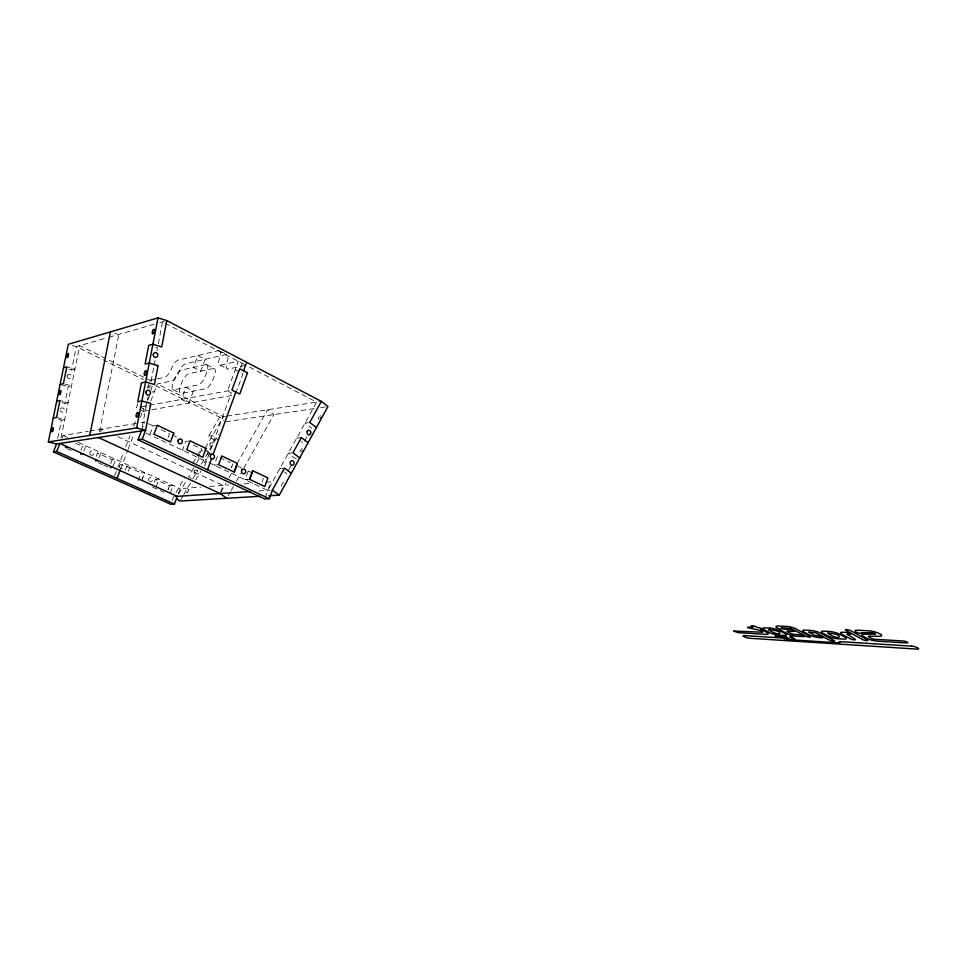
<?xml version="1.0" encoding="UTF-8"?>
<svg xmlns="http://www.w3.org/2000/svg" width="967" height="967" viewBox="0 0 967 967"><rect width="100%" height="100%" fill="white"/><g stroke="black" fill="none" stroke-linecap="round" stroke-linejoin="round"><path stroke-width="0.73" stroke-dasharray="4.83 3.63" d="M142.27 426.689L146.343 405.596M147.455 399.855L148.024 396.953M149.704 388.275L150.26 385.374M151.094 381.058L153.886 366.65L158.092 365.659M154.164 365.212L155.276 359.47M156.944 350.864L157.5 347.999L154.986 347.25M158.346 343.636L162.565 321.806M99.553 431.633L118.844 334.389L114.638 333.144M57.718 438.353L61.417 420.162L64.729 419.533L56.509 417.43M62.106 402.659L64.825 403.372L68.222 386.655L71.546 385.881L63.387 383.669M68.899 369.261L71.594 370.01L76.357 346.621L107.518 337.652M61.018 437.821L79.705 345.654L153.729 382.207M265.2 497.739L270.784 481.856L264.813 482.303M262.009 481.977L263.278 478.29M249.655 479.366L245.122 479.729L248.168 471.11L250.453 470.917M220.621 492.179L223.051 485.434L116.669 436.069M235.779 393.436L242.971 373.709L235.247 369.72M217.345 456.46L214.203 465.163L218.627 464.716M204.678 465.985L231.379 392.88L227.487 390.91L238.329 361.295L220.839 365.091A9.15 3.542 -62.5 0 1 219.606 357.826A9.054 3.469 -62.6 0 0 220.5 352.339M240.65 367.508L242.185 363.302L244.433 362.818M198.416 457.729L199.794 453.982M200.254 452.737L201.632 448.99L192.336 444.566M170.277 493.182L173.129 485.47L169.467 485.76L155.397 479.39L152.991 485.809M172.211 500.423L173.625 496.591M178.242 493.774L180.14 488.649L200.858 487.102M156.134 486.8L159.023 479.064M168.113 437.507L169.527 433.724L159.446 428.925M138.245 480.672L141.158 472.936L144.76 472.585L142.318 479.064M141.811 480.357L144.736 472.573M157.355 425.275L153.137 425.939L149.776 434.812L153.983 434.195M120.524 469.237L127.584 450.707M128.115 449.317L133.978 433.965M140.36 417.236L143.551 408.86M152.278 386.002L150.828 389.798L154.43 391.562L152.024 392.046M139.985 409.512L143.6 411.241L147.214 401.764M147.733 400.411L150.308 393.642M150.804 401.075L157.319 383.984L172.078 380.877A8.522 3.119 -63 0 0 178.774 372.355A8.594 3.179 -63 0 1 185.507 363.773L225.903 354.563A9.029 3.493 -62.6 0 1 227.16 361.743A9.114 3.566 -62.5 0 0 228.442 369.007L246.029 365.308M125.287 470.3L126.762 466.396L130.303 466.021L127.318 473.83M141.472 430.907L144.857 421.999L140.396 422.736M113.163 465.913L115.677 459.373L112.196 459.796L97.437 453.1L95.914 457.028M137.93 403.698L136.371 407.772L147.975 405.62M147.226 388.033L148.676 384.237M114.577 475.957L117.225 469.031M117.756 467.653L123.583 452.423M125.698 446.887L129.929 435.815M133.639 426.121L136.287 419.195M148.205 388.009L149.172 385.495M110.685 463.701L112.196 459.796M98.839 457.911L100.87 452.653L97.437 453.1M100.58 431.923L101.668 429.106L105.766 431.016M80.95 450.284L82.497 446.331L85.882 445.847L83.307 452.447M61.997 438.136L63.048 435.476L88.299 431.318M290.862 465.985L286.655 473.625L284.395 471.944M306.841 436.963L303.396 443.212L301.172 441.508M228.26 495.648L230.472 491.732M231.21 490.426L233.422 486.498M236.371 481.276L240.795 473.431M243.744 468.197L273.963 414.601L267.605 409.742L237.942 462.105M220.875 492.215L226.073 483.053M229.034 477.819L232.007 472.585M195.757 479.946L200.81 471.171M207.071 454.176L210.854 453.753L212.982 450.054M178.726 493.883L185.833 481.59M193.763 467.895L188.686 476.671L191.865 478.943M196.664 462.879L199.54 457.899M205.294 447.963L223.425 416.632L157.754 384.201M180.781 499.758L183.041 495.841M183.79 494.536L190.559 482.811M192.747 479.016L197.788 470.288M201.366 464.075L218.494 434.388M175.897 492.674L184.963 477.009M192.929 463.266L200.822 449.643L202.913 451.154M214.867 440.674L208.667 436.129L219.618 417.224L225.432 416.318M108.933 337.241L154.104 324.247M159.736 322.627L166.795 320.597M71.594 370.01L74.942 369.152L66.808 366.892M150.139 380.43L156.001 379.161M157.476 378.846L164.813 377.251A8.546 3.082 -63 0 0 171.497 368.693A8.63 3.143 -63 0 1 178.23 360.075L218.397 350.646A9.054 3.469 -62.6 0 1 220.101 351.251M64.825 403.372L68.137 402.671L59.954 400.519M149.426 405.354L230.823 390.281M143.6 411.241L233.929 395.08M89.786 431.064L138.91 422.978M226.894 416.088L321.37 401.365M225.758 421.793L314.819 408.497M320.657 407.627L326.483 406.756M208.667 436.129L212.438 435.609L218.663 440.19M308.546 422.615L305.028 423.099L311.664 428.212M188.577 441.025L185.688 441.411L182.425 450.199L186.752 449.667M301.39 437.555L296.712 438.124L300.06 440.662M291.816 452.919L288.323 453.281L295.068 458.346L297.401 458.116M155.397 479.39L159.035 479.076M284.491 468.161L279.862 468.572L283.258 471.098M245.11 479.717L247.371 479.535M209.73 486.437L229.022 484.987M243.938 483.875L252.883 483.198M258.842 490.982L270.083 490.245M58.685 419.46L61.417 420.162M61.441 384.83L68.222 386.655M72.32 345.461L76.357 346.621L143.43 379.668M66.771 448.543L73.093 451.384M98.429 462.77L102.466 464.583M103.807 465.187L107.845 467.013M152.508 487.09L164.076 492.288M63.048 435.476L69.431 438.365M78.291 442.39L180.14 488.649M75.619 443.212L82.497 446.331M126.762 466.396L141.182 472.936M146.222 433.143L206.334 461.452M208.957 462.697L267.786 490.402L316.644 402.103L247.504 366.07M148.41 423.679L153.137 425.939M172.223 435.005L177.602 437.567M206.89 451.492L209.525 452.737M219.932 457.681L230.279 462.601M237.979 466.263L241.81 468.088M248.168 471.11L250.695 472.307M139.925 407.119L147.177 410.6M155.482 385.615L219.618 417.224L223.715 420.27M173.02 389.689L180.418 393.339M206.696 364.692L214.19 368.536M219.835 365.055L227.426 368.959M165.224 323.196L246.174 365.381M220.633 351.323L226.894 354.587M204.581 449.196L210.854 453.753M319.122 419.122A2.26 0.894 -52 0 1 318.252 418.626A2.26 0.894 -52 0 1 319.303 416.584M320.101 415.834A2.26 0.894 -52 0 1 320.488 415.617M300.012 451.94A2.285 0.919 -52.6 0 1 302.284 448.712M281.663 486.208A2.321 0.931 -53.2 0 1 281.977 484.153A2.321 0.931 -53.2 0 1 284.056 482.388M60.474 408.968A2.2 2.079 66.8 0 1 63.737 408.473A2.2 2.079 66.8 0 1 63.484 411.906A2.2 2.079 66.8 0 1 60.353 410.624M90.173 454.454A2.164 2.043 77.4 0 1 91.321 451.057A2.164 2.043 77.4 0 1 93.787 453.668A2.164 2.043 77.4 0 1 90.547 454.865M148.991 481.01A2.103 1.946 84.3 0 1 149.921 477.734A2.103 1.946 84.3 0 1 152.472 479.837A2.103 1.946 84.3 0 1 149.8 481.675M232.866 463.834L231.524 467.545L232.878 463.846M169.467 485.76L168.04 489.604L169.479 485.772M193.34 391.103L188.855 403.142L181.349 399.444L185.869 387.38L193.34 391.103M205.222 359.277L200.785 371.171L193.364 367.4L197.824 355.481L205.222 359.277M205.729 364.656L181.349 370.059A8.727 3.215 -63.1 0 0 175.426 376.683A25.638 9.549 -63 0 0 172.416 384.661A8.739 3.227 -63.1 0 0 173.927 389.761L198.175 384.926A8.993 3.421 -62.9 0 0 204.412 378.085A25.928 9.767 -63 0 0 207.494 369.793A8.993 3.421 -62.9 0 0 205.729 364.656M213.224 368.5L188.698 373.77A8.703 3.252 -63.1 0 0 182.775 380.357A25.565 9.634 -63.1 0 0 179.777 388.323A8.703 3.252 -63.1 0 0 181.325 393.424L205.717 388.722A8.969 3.457 -62.9 0 0 211.966 381.905A25.843 9.851 -63 0 0 215.025 373.637A8.957 3.445 -62.9 0 0 213.224 368.5M204.653 462.19A2.055 0.737 -53.4 0 0 206.358 459.24A2.055 0.737 -53.4 0 0 204.097 460.872A2.055 0.737 -53.4 0 0 204.653 462.19M187.139 492.59A2.079 0.737 -53.9 0 0 188.867 489.58A2.079 0.737 -53.9 0 0 186.607 491.188A2.079 0.737 -53.9 0 0 187.139 492.59M119.654 465.78A2.127 1.994 81.4 0 0 121.794 468.729A2.127 1.994 81.4 0 0 123.075 465.345A2.127 1.994 81.4 0 0 119.654 465.78M67.146 375.837A2.2 2.055 63.5 0 0 69.829 378.484A2.2 2.055 63.5 0 0 70.567 374.858A2.2 2.055 63.5 0 0 67.146 375.837M194.27 470.905A2.067 1.874 84.1 0 0 195.781 474.096A2.067 1.874 84.1 0 0 197.498 471.11A2.067 1.874 84.1 0 0 194.27 470.905M210.081 443.539A2.055 1.837 81.4 0 0 211.58 446.718A2.055 1.837 81.4 0 0 213.272 443.78A2.055 1.837 81.4 0 0 210.081 443.539"/><path stroke-width="1.45" d="M48.35 441.943L136.661 427.922L145.618 430.255L56.569 443.962L48.35 441.943L68.294 344.3L158.032 317.877L166.795 320.597L161.707 346.911L152.907 344.288L148.713 345.388L145.074 364.1L149.244 363.108L158.092 365.659L154.454 384.491L145.582 382.001L141.412 382.908L137.737 401.788L141.895 400.979L150.804 403.408L145.618 430.255L142.209 439.248L138.051 439.84L141.448 430.895M136.661 427.922L158.032 317.877M89.798 435.368L110.443 331.886M138.051 439.84L264.777 498.972L269.358 498.706L272.38 490.1L284.491 468.161L291.309 473.238M249.631 479.354L252.713 470.711L267.883 477.94L264.849 486.546L249.631 479.354L252.725 470.711M234.219 472.089L237.35 463.386L221.781 455.965L218.627 464.716L234.244 472.089L237.362 463.398M207.518 469.781L211.531 458.793M213.127 454.417L235.851 392.058M243.599 370.796L246.682 362.347M53.415 451.927L170.784 504.254L174.459 504.049L177.299 496.349L59.894 443.454L56.702 451.456L53.415 451.927L56.569 443.962M117.019 478.399L120.222 469.974M268.778 495.769L279.282 495.14L327.946 406.539L321.37 401.365L166.795 320.585M321.37 401.365L309.718 422.458L316.378 427.595M63.496 367.762L66.808 366.892L63.387 383.669L60.087 384.467M56.666 401.232L59.954 400.519L56.509 417.43L53.221 418.07M65.357 447.238L67.569 446.911M80.539 454.067L82.787 453.765M95.54 460.824L97.824 460.534M110.347 467.484L112.668 467.23M175.124 496.482L249.994 491.562M259.785 496.301L180.031 501.051L176.828 498.815M56.702 451.456L174.459 504.049M98.392 437.531L220.138 493.533L226.786 498.271M142.209 439.248L269.358 498.706M272.38 490.1L279.282 495.14M299.746 457.887L292.977 452.786L301.39 437.555L308.098 442.681M320.996 417.2A2.26 0.894 -52 0 1 320.693 417.684M302.441 450.888A2.285 0.919 -52.6 0 1 302.079 451.359M247.467 372.803L239.743 394.04L231.947 390.076L239.719 368.79L247.467 372.803M206.019 448.458L202.792 457.246L186.752 449.667L190.015 440.831L206.019 448.458M790.317 636.383L790.015 637.217L793.025 637.265L790.317 636.383M173.794 433.107L170.47 441.992L153.983 434.195L157.355 425.275L173.794 433.107M762.419 632.2L733.627 631.04L737.954 632.636L765.961 634.352A6.793 1.45 14.7 0 0 766.831 632.454L760.666 629.239A2.841 0.616 14.7 0 0 761.041 628.441A2.841 0.616 14.7 0 0 757.161 627.402L755.952 626.761A2.804 0.604 14.7 0 0 752.121 625.734A2.804 0.604 14.7 0 0 751.794 626.531L753.003 627.16C735.597 626.785 764.933 629.747 762.419 632.2M768.862 629.795C781.674 638.595 785.349 630.339 768.862 629.795M809.004 632.104L814.311 635.295L818.408 635.899A2.925 0.641 14.1 0 1 822.397 636.975A2.925 0.641 14.1 0 1 821.877 637.773L819.254 637.604A7.12 1.547 14.2 0 1 809.584 635.017L804.133 632.092A7.132 1.559 14.2 0 1 805.281 630.109L810.539 630.411A7.168 1.571 14.1 0 1 820.342 633.034L833.929 640.372A2.937 0.641 14 0 1 833.385 641.157A2.937 0.641 14 0 1 829.396 640.081L815.544 632.756L809.004 632.104M827.837 633.192C840.71 642.426 845.472 633.675 827.837 633.192M847.165 634.304L854.901 639.042A3.01 0.665 13.8 0 1 854.296 639.852A3.01 0.665 13.8 0 1 850.211 638.764L842.003 634.292A7.373 1.632 13.8 0 1 843.393 632.261L846.161 632.418A3.046 0.677 13.8 0 1 850.295 633.518A3.046 0.677 13.8 0 1 849.703 634.352L847.165 634.304M875.268 634.11L864.401 634.195A7.494 1.668 13.6 0 0 863.18 636.25L867.181 638.45A7.482 1.656 13.6 0 0 877.323 641.157L906.695 642.946A3.143 0.701 13.3 0 0 907.251 642.076A3.143 0.701 13.3 0 0 903.045 640.976L875.135 639.308A3.094 0.689 13.6 0 1 871.194 638.268L868.801 636.927A3.119 0.701 13.6 0 1 869.393 636.129L878.894 636.334A8.365 1.886 13.5 0 0 880.26 634.062L879.619 633.699A8.22 1.849 13.5 0 0 868.366 630.786L858.128 630.242A7.095 1.596 13.6 0 0 855.94 631.959L857.125 632.551A2.986 0.665 13.7 0 0 860.63 633.337A2.986 0.665 13.7 0 0 861.488 632.72L871.013 632.684A2.768 0.616 13.5 0 1 874.797 633.603L875.268 634.11M792.722 638.184L791.296 638.691L795.019 639.139L792.722 638.184M781.977 627.885L781.312 628.042L783.899 629.142L789.918 629.541A2.889 0.629 14.4 0 1 793.859 630.593A2.889 0.629 14.4 0 1 793.423 631.403L788.057 631.088A2.816 0.616 14.4 0 0 787.452 631.826L792.928 634.279L799.975 634.799A2.877 0.616 14.3 0 1 803.903 635.851A2.877 0.616 14.3 0 1 803.444 636.637L796.772 636.238A6.974 1.511 14.4 0 1 787.283 633.687L782.448 631.125A6.987 1.523 14.4 0 1 781.179 629.517L777.057 627.873A7.555 1.644 14.4 0 1 778.628 626.012L787.464 626.507A5.947 1.305 14.3 0 1 795.587 628.683L809.875 636.322A2.889 0.629 14.2 0 1 809.403 637.108A2.889 0.629 14.2 0 1 805.463 636.056L791.018 628.538L781.977 627.885M781.118 635.706L780.478 635.815L782.061 636.649L786.63 636.927L781.118 635.706M788.842 638.703L784.092 637.301L786.86 637.471L788.842 638.703M776.283 636.032L775.051 636.177L780.442 637.168L776.283 636.032M770.131 628.127L765.163 627.849A6.89 1.487 14.6 0 0 764.293 629.783L769.708 632.636A6.878 1.475 14.5 0 0 779.064 635.15L784.032 635.452A6.902 1.487 14.5 0 0 785.035 633.542L779.595 630.677A6.914 1.499 14.5 0 0 770.131 628.127M829.505 631.475L824.102 631.173A7.252 1.596 14 0 0 822.82 633.18L828.284 636.129A7.228 1.583 14 0 0 838.099 638.764L843.514 639.09A7.265 1.596 13.9 0 0 844.928 637.12L839.453 634.134A7.277 1.608 13.9 0 0 829.505 631.475M911.639 646.137L839.271 641.58A5.186 1.124 14 0 1 838.014 642.789L788.395 639.61A4.69 1.003 14.5 0 1 782.496 637.99L744.566 635.621A4.122 0.858 14.9 0 0 743.901 636.685A4.279 0.894 14.8 0 0 749.691 638.268L917.175 649.123A4.412 0.967 13.2 0 0 917.659 647.83A4.521 1.003 13.2 0 0 911.639 646.137M867.242 639.791L850.742 630.714A3.058 0.689 13.8 0 0 846.572 629.602A3.058 0.689 13.8 0 0 845.968 630.448L862.467 639.501A3.034 0.665 13.7 0 0 866.589 640.613A3.034 0.665 13.7 0 0 867.242 639.791M153.789 333.095A2.43 0.955 -73.6 0 0 154.079 329.324A2.43 0.955 -73.6 0 0 152.242 332.539A2.43 0.955 -73.6 0 0 153.789 333.095M145.739 374.519A2.442 0.955 -74.2 0 0 146.041 370.687A2.442 0.955 -74.2 0 0 144.204 373.866A2.442 0.955 -74.2 0 0 145.739 374.519M137.616 416.354A2.454 0.967 -74.8 0 0 137.918 412.45A2.454 0.967 -74.8 0 0 136.081 415.592A2.454 0.967 -74.8 0 0 137.616 416.354M67.847 356.859A2.164 0.749 -74.3 0 0 68.174 353.487A2.164 0.749 -74.3 0 0 66.638 356.327A2.164 0.749 -74.3 0 0 67.847 356.859M60.305 393.811A2.176 0.762 -74.8 0 0 60.655 390.39A2.176 0.762 -74.8 0 0 59.12 393.194A2.176 0.762 -74.8 0 0 60.305 393.811M52.702 431.089A2.188 0.762 -75.2 0 0 53.052 427.619A2.188 0.762 -75.2 0 0 51.529 430.388A2.188 0.762 -75.2 0 0 52.702 431.089M210.601 455.131A2.393 2.152 82.7 0 0 212.075 458.962A2.393 2.152 82.7 0 0 214.299 455.723A2.393 2.152 82.7 0 0 210.601 455.131M145.969 392.106A2.466 2.248 73 0 0 148.906 395.068A2.466 2.248 73 0 0 149.704 390.97A2.466 2.248 73 0 0 145.969 392.106M153.294 354.345A2.466 2.224 69.8 0 0 156.207 357.343A2.466 2.224 69.8 0 0 156.992 353.269A2.466 2.224 69.8 0 0 153.294 354.345M178.146 440.396A2.43 2.2 80.1 0 0 180.515 443.768A2.43 2.2 80.1 0 0 181.941 439.937A2.43 2.2 80.1 0 0 178.146 440.396M290.438 461.743A2.309 1.994 84.4 0 0 292.07 465.308A2.309 1.994 84.4 0 0 293.908 461.984A2.309 1.994 84.4 0 0 290.438 461.743M307.24 431.282A2.285 1.958 82.3 0 0 308.848 434.836A2.285 1.958 82.3 0 0 310.637 431.572A2.285 1.958 82.3 0 0 307.24 431.282M241.907 469.986A2.357 2.091 84.6 0 0 243.346 473.77A2.357 2.091 84.6 0 0 245.509 470.554A2.357 2.091 84.6 0 0 241.907 469.986"/></g></svg>
